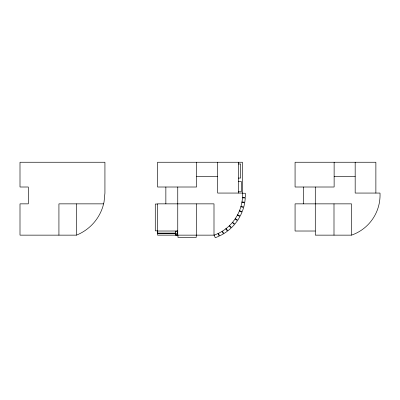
<?xml version="1.0" encoding="UTF-8"?>
<svg xmlns="http://www.w3.org/2000/svg" width="400" height="400" viewBox="0 0 400 400"><rect width="100%" height="100%" fill="white"/><g stroke="black" fill="none" stroke-linecap="round" stroke-linejoin="round"><path stroke-width="0.6" d="M196.595 162.25L196.595 187.01L157.535 187.01L157.535 162.25L242.465 162.25L242.465 193.06C243.565 211.37 231.4 229.355 213.995 235.145L157.535 235.145L157.535 203.855L213.995 203.855L213.995 235.145M238.34 163.97L240.67 163.97L240.66 178.07L238.34 178.07M196.595 176.555L217.64 176.555M334.13 176.555L355.175 176.555M238.34 181.455L241.355 181.455L241.35 191.77L238.34 191.77M242.465 193.06L217.64 193.06L217.64 162.25M103.57 203.855L58.925 203.855L58.925 235.145M157.535 204.03L155.28 204.03L155.28 230.845L157.535 230.845M157.535 231.02L177.755 231.02M315.29 231.02L295.07 231.02L295.07 203.855L351.53 203.855L351.53 235.145L315.29 235.145L315.29 187.01M177.755 231.195L175.5 231.195L175.5 234.97L177.755 234.97M157.71 233.13L175.715 233.13M175.5 234.94L177.755 234.94M76.46 235.145L20 235.145L20 203.855L28.32 203.855L28.32 187.01L20 187.01L20 162.25L104.93 162.25L104.93 193.06L104.04 201.99L102.94 206.345A45.34 45.34 0 0 1 76.46 235.145L76.46 203.855M242.465 193.235L245.345 193.25L245.32 197.44L242.44 197.425M242.42 197.77L245.28 198.095L244.81 202.26L241.95 201.935M241.89 202.28L244.7 202.905L243.79 206.995L240.975 206.365M240.885 206.705L243.61 207.63L242.265 211.595L239.54 210.67M239.41 210.995L242.02 212.205L240.26 216.005L237.645 214.795M237.485 215.105L239.95 216.585L237.795 220.175L235.325 218.695M235.13 218.98L237.425 220.72L234.895 224.06L232.6 222.32M232.375 222.585L234.47 224.56L231.6 227.61L229.505 225.635M229.25 225.88L231.125 228.065L227.94 230.79L226.07 228.605M225.79 228.815L227.42 231.19L223.965 233.56L222.335 231.185M222.04 231.365L223.405 233.9L219.715 235.885L218.35 233.35M218.035 233.5L219.12 236.165L215.24 237.75L214.155 235.08M375.875 193.06L375.875 162.25L295.07 162.25L295.07 187.01L334.13 187.01L334.13 162.25M355.175 162.25L355.175 193.06L380 193.06A42.385 42.385 0 0 1 351.53 235.145M333.995 203.855L333.995 235.145M303.395 187.01L303.395 203.855M238.34 162.25L238.34 193.06M196.46 203.855L196.46 235.145M196.25 235.145L196.25 237.4L177.96 237.4L177.96 235.145M177.755 187.01L177.755 235.145M177.58 231.02L177.58 233.275L157.71 233.275L157.71 231.02M175.645 233.07L175.645 234.94M165.855 187.01L165.855 203.855"/></g></svg>
